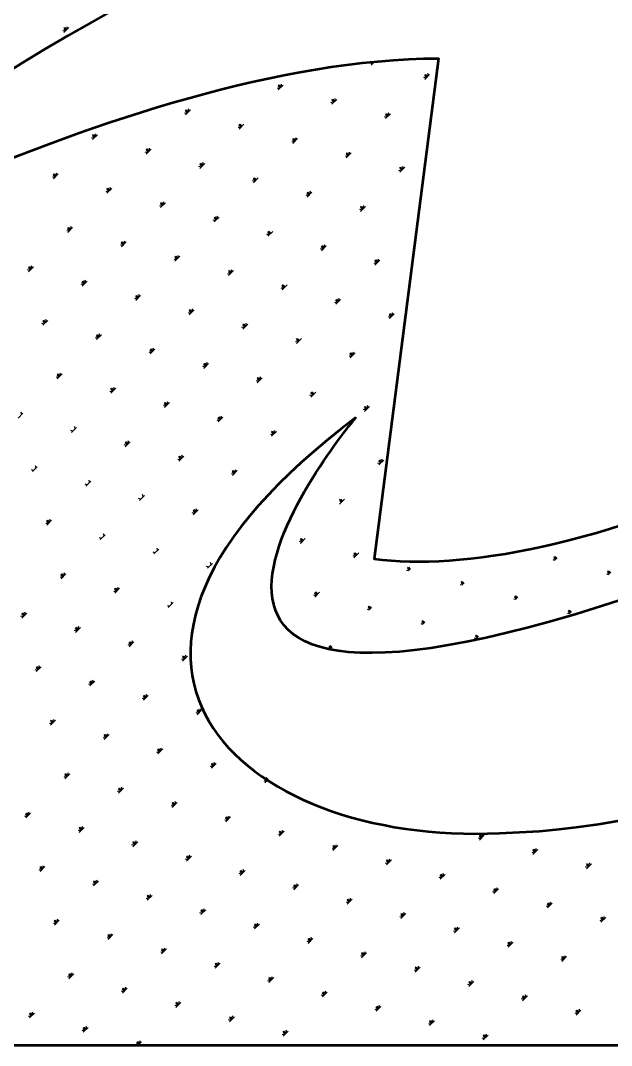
# Model space of a CAD drawing. Extents: x -3102990 to -851544, y -5293060 to -2540151.
# Drawn here: x -2804064 to -2802854, y -2634634 to -2632534 of the extents above; entities that cross this region are included whole.
import ezdxf

# ---------------------------------------------------------------- set-up
doc = ezdxf.new("R2010")
doc.units = 0
doc.header["$LTSCALE"] = 1000
doc.layers.add('PUB_TITLE', color=4, linetype='CONTINUOUS')

msp = doc.modelspace()

# ---------------------------------------------------------------- linework, layer by layer
at = {"layer": 'PUB_TITLE', "color": 4}
for p, q in [((-2803972.94, -2632555.73), (-2803977.33, -2632554.55)), ((-2803971.69, -2632554.47), (-2803975.7, -2632550.45)), ((-2803970.43, -2632553.21), (-2803975.45, -2632548.19)), ((-2803975.45, -2632558.24), (-2803965.41, -2632548.19)), ((-2803969.18, -2632551.96), (-2803973.19, -2632547.94)), ((-2803967.92, -2632550.7), (-2803969.1, -2632546.31)), ((-2803343.71, -2632622.43), (-2803348.1, -2632621.26)), ((-2803346.22, -2632624.95), (-2803339.29, -2632618.01)), ((-2803342.46, -2632621.18), (-2803345.06, -2632618.58)), ((-2803341.2, -2632619.92), (-2803342.77, -2632618.35)), ((-2803339.95, -2632618.67), (-2803340.49, -2632618.13)), ((-2803232.68, -2632650.59), (-2803236.7, -2632646.58)), ((-2803231.43, -2632649.34), (-2803236.45, -2632644.31)), ((-2803236.45, -2632654.36), (-2803226.41, -2632644.31)), ((-2803230.17, -2632648.08), (-2803234.19, -2632644.06)), ((-2803228.92, -2632646.83), (-2803230.09, -2632642.44)), ((-2803531.34, -2632670.87), (-2803536.36, -2632665.85)), ((-2803536.36, -2632675.89), (-2803526.31, -2632665.85)), ((-2803530.08, -2632669.61), (-2803534.1, -2632665.6)), ((-2803528.82, -2632668.36), (-2803530, -2632663.97)), ((-2803233.94, -2632651.85), (-2803238.33, -2632650.67)), ((-2803533.85, -2632673.38), (-2803538.24, -2632672.2)), ((-2803532.59, -2632672.13), (-2803536.61, -2632668.11)), ((-2803424.07, -2632702.79), (-2803428.46, -2632701.62)), ((-2803422.82, -2632701.54), (-2803426.84, -2632697.52)), ((-2803421.56, -2632700.28), (-2803426.58, -2632695.26)), ((-2803426.58, -2632705.31), (-2803416.54, -2632695.26)), ((-2803420.31, -2632699.03), (-2803424.32, -2632695.01)), ((-2803419.05, -2632697.77), (-2803420.23, -2632693.38)), ((-2803723.98, -2632724.33), (-2803728.37, -2632723.15)), ((-2803722.72, -2632723.07), (-2803726.74, -2632719.05)), ((-2803721.47, -2632721.82), (-2803726.49, -2632716.79)), ((-2803726.49, -2632726.84), (-2803716.45, -2632716.79)), ((-2803720.21, -2632720.56), (-2803724.23, -2632716.54)), ((-2803718.96, -2632719.3), (-2803720.13, -2632714.91)), ((-2803313.04, -2632730.95), (-2803317.06, -2632726.94)), ((-2803311.79, -2632729.7), (-2803316.81, -2632724.68)), ((-2803316.81, -2632734.72), (-2803306.77, -2632724.68)), ((-2803310.53, -2632728.44), (-2803314.55, -2632724.42)), ((-2803309.28, -2632727.19), (-2803310.45, -2632722.8)), ((-2803612.95, -2632752.49), (-2803616.97, -2632748.47)), ((-2803611.7, -2632751.23), (-2803616.72, -2632746.21)), ((-2803616.72, -2632756.25), (-2803606.67, -2632746.21)), ((-2803610.44, -2632749.97), (-2803614.46, -2632745.96)), ((-2803314.3, -2632732.21), (-2803318.69, -2632731.03)), ((-2803912.86, -2632774.02), (-2803916.88, -2632770)), ((-2803911.6, -2632772.76), (-2803916.63, -2632767.74)), ((-2803916.63, -2632777.78), (-2803906.58, -2632767.74)), ((-2803910.35, -2632771.51), (-2803914.37, -2632767.49)), ((-2803909.09, -2632770.25), (-2803910.27, -2632765.86)), ((-2803614.21, -2632753.74), (-2803618.6, -2632752.56)), ((-2803914.11, -2632775.27), (-2803918.51, -2632774.1)), ((-2803504.43, -2632783.16), (-2803508.82, -2632781.98)), ((-2803503.18, -2632781.9), (-2803507.2, -2632777.88)), ((-2803501.92, -2632780.64), (-2803506.94, -2632775.62)), ((-2803506.94, -2632785.67), (-2803496.9, -2632775.62)), ((-2803500.67, -2632779.39), (-2803504.68, -2632775.37)), ((-2803499.41, -2632778.13), (-2803500.59, -2632773.74)), ((-2803804.34, -2632804.69), (-2803808.73, -2632803.51)), ((-2803803.08, -2632803.43), (-2803807.1, -2632799.41)), ((-2803801.83, -2632802.18), (-2803806.85, -2632797.15)), ((-2803806.85, -2632807.2), (-2803796.81, -2632797.15)), ((-2803800.57, -2632800.92), (-2803804.59, -2632796.9)), ((-2803799.32, -2632799.66), (-2803800.49, -2632795.27)), ((-2803394.66, -2632812.57), (-2803399.05, -2632811.39)), ((-2803393.4, -2632811.31), (-2803397.42, -2632807.3)), ((-2803392.15, -2632810.06), (-2803397.17, -2632805.04)), ((-2803397.17, -2632815.08), (-2803387.13, -2632805.04)), ((-2803390.89, -2632808.8), (-2803394.91, -2632804.78)), ((-2803389.64, -2632807.55), (-2803390.81, -2632803.16)), ((-2803694.57, -2632834.1), (-2803698.96, -2632832.92)), ((-2803693.31, -2632832.85), (-2803697.33, -2632828.83)), ((-2803692.06, -2632831.59), (-2803697.08, -2632826.57)), ((-2803697.08, -2632836.61), (-2803687.03, -2632826.57)), ((-2803690.8, -2632830.33), (-2803694.82, -2632826.32)), ((-2803689.54, -2632829.08), (-2803690.72, -2632824.69)), ((-2803282.37, -2632839.47), (-2803287.4, -2632834.45)), ((-2803287.4, -2632844.49), (-2803277.35, -2632834.45)), ((-2803281.12, -2632838.22), (-2803285.14, -2632834.2)), ((-2803279.86, -2632836.96), (-2803281.04, -2632832.57)), ((-2803994.47, -2632855.63), (-2803998.87, -2632854.46)), ((-2803993.22, -2632854.38), (-2803997.24, -2632850.36)), ((-2803991.96, -2632853.12), (-2803996.99, -2632848.1)), ((-2803996.99, -2632858.14), (-2803986.94, -2632848.1)), ((-2803990.71, -2632851.87), (-2803994.73, -2632847.85)), ((-2803989.45, -2632850.61), (-2803990.63, -2632846.22)), ((-2803582.28, -2632861), (-2803587.3, -2632855.98)), ((-2803587.3, -2632866.03), (-2803577.26, -2632855.98)), ((-2803581.03, -2632859.75), (-2803585.04, -2632855.73)), ((-2803284.88, -2632841.98), (-2803289.28, -2632840.81)), ((-2803283.63, -2632840.73), (-2803287.65, -2632836.71)), ((-2803882.19, -2632882.54), (-2803887.21, -2632877.51)), ((-2803887.21, -2632887.56), (-2803877.17, -2632877.51)), ((-2803880.93, -2632881.28), (-2803884.95, -2632877.26)), ((-2803879.68, -2632880.02), (-2803880.85, -2632875.63)), ((-2803584.79, -2632863.52), (-2803589.18, -2632862.34)), ((-2803583.54, -2632862.26), (-2803587.56, -2632858.24)), ((-2803884.7, -2632885.05), (-2803889.09, -2632883.87)), ((-2803883.44, -2632883.79), (-2803887.46, -2632879.77)), ((-2803475.02, -2632892.93), (-2803479.41, -2632891.75)), ((-2803473.76, -2632891.67), (-2803477.78, -2632887.66)), ((-2803472.51, -2632890.42), (-2803477.53, -2632885.4)), ((-2803477.53, -2632895.44), (-2803467.49, -2632885.4)), ((-2803471.25, -2632889.16), (-2803475.27, -2632885.14)), ((-2803470, -2632887.91), (-2803471.17, -2632883.52)), ((-2803774.93, -2632914.46), (-2803779.32, -2632913.28)), ((-2803773.67, -2632913.21), (-2803777.69, -2632909.19)), ((-2803772.42, -2632911.95), (-2803777.44, -2632906.93)), ((-2803777.44, -2632916.97), (-2803767.39, -2632906.93)), ((-2803771.16, -2632910.69), (-2803775.18, -2632906.68)), ((-2803769.9, -2632909.44), (-2803771.08, -2632905.05)), ((-2803363.99, -2632921.09), (-2803368.01, -2632917.07)), ((-2803362.73, -2632919.83), (-2803367.76, -2632914.81)), ((-2803367.76, -2632924.85), (-2803357.71, -2632914.81)), ((-2803361.48, -2632918.58), (-2803365.5, -2632914.56)), ((-2803360.22, -2632917.32), (-2803361.4, -2632912.93)), ((-2803663.9, -2632942.62), (-2803667.92, -2632938.6)), ((-2803662.64, -2632941.36), (-2803667.66, -2632936.34)), ((-2803667.66, -2632946.39), (-2803657.62, -2632936.34)), ((-2803661.39, -2632940.11), (-2803665.4, -2632936.09)), ((-2803660.13, -2632938.85), (-2803661.31, -2632934.46)), ((-2803365.25, -2632922.34), (-2803369.64, -2632921.17)), ((-2803963.8, -2632964.15), (-2803967.82, -2632960.13)), ((-2803962.55, -2632962.9), (-2803967.57, -2632957.87)), ((-2803967.57, -2632967.92), (-2803957.53, -2632957.87)), ((-2803961.29, -2632961.64), (-2803965.31, -2632957.62)), ((-2803960.04, -2632960.39), (-2803961.21, -2632955.99)), ((-2803665.15, -2632943.88), (-2803669.54, -2632942.7)), ((-2803965.06, -2632965.41), (-2803969.45, -2632964.23)), ((-2803555.38, -2632973.29), (-2803559.77, -2632972.11)), ((-2803554.12, -2632972.03), (-2803558.14, -2632968.02)), ((-2803552.87, -2632970.78), (-2803557.89, -2632965.76)), ((-2803557.89, -2632975.8), (-2803547.85, -2632965.76)), ((-2803551.61, -2632969.52), (-2803555.63, -2632965.5)), ((-2803855.29, -2632994.82), (-2803859.68, -2632993.64)), ((-2803854.03, -2632993.57), (-2803858.05, -2632989.55)), ((-2803852.78, -2632992.31), (-2803857.8, -2632987.29)), ((-2803857.8, -2632997.33), (-2803847.75, -2632987.29)), ((-2803851.52, -2632991.05), (-2803855.54, -2632987.04)), ((-2803850.26, -2632989.8), (-2803851.44, -2632985.41)), ((-2803445.61, -2633002.7), (-2803450, -2633001.53)), ((-2803444.35, -2633001.45), (-2803448.37, -2632997.43)), ((-2803443.09, -2633000.19), (-2803448.12, -2632995.17)), ((-2803448.12, -2633005.21), (-2803438.07, -2632995.17)), ((-2803441.84, -2632998.94), (-2803445.86, -2632994.92)), ((-2803440.58, -2632997.68), (-2803441.76, -2632993.29)), ((-2803745.51, -2633024.24), (-2803749.9, -2633023.06)), ((-2803744.26, -2633022.98), (-2803748.28, -2633018.96)), ((-2803743, -2633021.72), (-2803748.02, -2633016.7)), ((-2803748.02, -2633026.75), (-2803737.98, -2633016.7)), ((-2803741.75, -2633020.47), (-2803745.76, -2633016.45)), ((-2803740.49, -2633019.21), (-2803741.67, -2633014.82)), ((-2803333.32, -2633029.61), (-2803338.34, -2633024.58)), ((-2803338.34, -2633034.63), (-2803328.3, -2633024.58)), ((-2803332.06, -2633028.35), (-2803336.08, -2633024.33)), ((-2803330.81, -2633027.09), (-2803331.99, -2633022.7)), ((-2804045.42, -2633045.77), (-2804049.81, -2633044.59)), ((-2804044.17, -2633044.51), (-2804048.18, -2633040.49)), ((-2804042.91, -2633043.26), (-2804047.93, -2633038.23)), ((-2804047.93, -2633048.28), (-2804037.89, -2633038.23)), ((-2804041.65, -2633042), (-2804045.67, -2633037.98)), ((-2804040.4, -2633040.75), (-2804041.57, -2633036.35)), ((-2803630.72, -2633048.63), (-2803631.89, -2633044.24)), ((-2803335.83, -2633032.12), (-2803340.22, -2633030.94)), ((-2803334.58, -2633030.86), (-2803338.59, -2633026.84)), ((-2803930.62, -2633070.16), (-2803931.8, -2633065.77)), ((-2803635.74, -2633053.65), (-2803640.13, -2633052.47)), ((-2803634.48, -2633052.39), (-2803638.5, -2633048.38)), ((-2803633.23, -2633051.14), (-2803638.25, -2633046.12)), ((-2803638.25, -2633056.16), (-2803628.21, -2633046.12)), ((-2803631.97, -2633049.88), (-2803635.99, -2633045.86)), ((-2803935.65, -2633075.18), (-2803940.04, -2633074)), ((-2803934.39, -2633073.93), (-2803938.41, -2633069.91)), ((-2803933.14, -2633072.67), (-2803938.16, -2633067.65)), ((-2803938.16, -2633077.69), (-2803928.11, -2633067.65)), ((-2803931.88, -2633071.41), (-2803935.9, -2633067.4)), ((-2803525.97, -2633083.06), (-2803530.36, -2633081.89)), ((-2803524.71, -2633081.81), (-2803528.73, -2633077.79)), ((-2803523.45, -2633080.55), (-2803528.48, -2633075.53)), ((-2803528.48, -2633085.57), (-2803518.43, -2633075.53)), ((-2803522.2, -2633079.3), (-2803526.22, -2633075.28)), ((-2803825.87, -2633104.6), (-2803830.26, -2633103.42)), ((-2803824.62, -2633103.34), (-2803828.64, -2633099.32)), ((-2803823.36, -2633102.08), (-2803828.38, -2633097.06)), ((-2803828.38, -2633107.11), (-2803818.34, -2633097.06)), ((-2803822.11, -2633100.83), (-2803826.12, -2633096.81)), ((-2803820.85, -2633099.57), (-2803822.03, -2633095.18)), ((-2803414.94, -2633111.22), (-2803418.95, -2633107.2)), ((-2803413.68, -2633109.97), (-2803418.7, -2633104.94)), ((-2803418.7, -2633114.99), (-2803408.66, -2633104.94)), ((-2803412.42, -2633108.71), (-2803416.44, -2633104.69)), ((-2803411.17, -2633107.45), (-2803412.35, -2633103.06)), ((-2803714.84, -2633132.75), (-2803718.86, -2633128.74)), ((-2803713.59, -2633131.5), (-2803718.61, -2633126.48)), ((-2803718.61, -2633136.52), (-2803708.57, -2633126.48)), ((-2803712.33, -2633130.24), (-2803716.35, -2633126.22)), ((-2803711.08, -2633128.99), (-2803712.25, -2633124.6)), ((-2803416.19, -2633112.48), (-2803420.58, -2633111.3)), ((-2804014.75, -2633154.29), (-2804018.77, -2633150.27)), ((-2804013.5, -2633153.03), (-2804018.52, -2633148.01)), ((-2804018.52, -2633158.05), (-2804008.47, -2633148.01)), ((-2804012.24, -2633151.77), (-2804016.26, -2633147.76)), ((-2804010.98, -2633150.52), (-2804012.16, -2633146.13)), ((-2803716.1, -2633134.01), (-2803720.49, -2633132.83)), ((-2803306.42, -2633141.89), (-2803310.81, -2633140.71)), ((-2803305.16, -2633140.63), (-2803309.18, -2633136.62)), ((-2803303.91, -2633139.38), (-2803308.93, -2633134.36)), ((-2803308.93, -2633144.4), (-2803298.88, -2633134.36)), ((-2803302.65, -2633138.12), (-2803306.67, -2633134.11)), ((-2803301.39, -2633136.87), (-2803302.57, -2633132.48)), ((-2804016.01, -2633155.54), (-2804020.4, -2633154.36)), ((-2803606.33, -2633163.42), (-2803610.72, -2633162.25)), ((-2803605.07, -2633162.17), (-2803609.09, -2633158.15)), ((-2803603.81, -2633160.91), (-2803608.84, -2633155.89)), ((-2803608.84, -2633165.93), (-2803598.79, -2633155.89)), ((-2803602.56, -2633159.66), (-2803606.58, -2633155.64)), ((-2803601.3, -2633158.4), (-2803602.48, -2633154.01)), ((-2803906.23, -2633184.96), (-2803910.62, -2633183.78)), ((-2803904.98, -2633183.7), (-2803909, -2633179.68)), ((-2803903.72, -2633182.44), (-2803908.74, -2633177.42)), ((-2803908.74, -2633187.47), (-2803898.7, -2633177.42)), ((-2803902.47, -2633181.19), (-2803906.48, -2633177.17)), ((-2803901.21, -2633179.93), (-2803902.39, -2633175.54)), ((-2803496.55, -2633192.84), (-2803500.94, -2633191.66)), ((-2803495.3, -2633191.58), (-2803499.31, -2633187.56)), ((-2803494.04, -2633190.33), (-2803499.06, -2633185.3)), ((-2803499.06, -2633195.35), (-2803489.02, -2633185.3)), ((-2803492.78, -2633189.07), (-2803496.8, -2633185.05)), ((-2803796.46, -2633214.37), (-2803800.85, -2633213.19)), ((-2803795.2, -2633213.11), (-2803799.22, -2633209.1)), ((-2803793.95, -2633211.86), (-2803798.97, -2633206.84)), ((-2803798.97, -2633216.88), (-2803788.93, -2633206.84)), ((-2803792.69, -2633210.6), (-2803796.71, -2633206.58)), ((-2803791.44, -2633209.35), (-2803792.61, -2633204.96)), ((-2803381.75, -2633217.23), (-2803382.93, -2633212.84)), ((-2803681.66, -2633238.76), (-2803682.84, -2633234.37)), ((-2803386.78, -2633222.25), (-2803391.17, -2633221.07)), ((-2803385.52, -2633220.99), (-2803389.54, -2633216.98)), ((-2803384.27, -2633219.74), (-2803389.29, -2633214.72)), ((-2803389.29, -2633224.76), (-2803379.24, -2633214.72)), ((-2803383.01, -2633218.48), (-2803387.03, -2633214.47)), ((-2803686.69, -2633243.78), (-2803691.08, -2633242.61)), ((-2803685.43, -2633242.53), (-2803689.45, -2633238.51)), ((-2803684.17, -2633241.27), (-2803689.2, -2633236.25)), ((-2803689.2, -2633246.29), (-2803679.15, -2633236.25)), ((-2803682.92, -2633240.02), (-2803686.94, -2633236)), ((-2803986.59, -2633265.32), (-2803990.98, -2633264.14)), ((-2803985.34, -2633264.06), (-2803989.36, -2633260.04)), ((-2803984.08, -2633262.8), (-2803989.1, -2633257.78)), ((-2803989.1, -2633267.83), (-2803979.06, -2633257.78)), ((-2803982.83, -2633261.55), (-2803986.84, -2633257.53)), ((-2803981.57, -2633260.29), (-2803982.75, -2633255.9)), ((-2803576.91, -2633273.2), (-2803581.3, -2633272.02)), ((-2803575.66, -2633271.94), (-2803579.67, -2633267.92)), ((-2803574.4, -2633270.69), (-2803579.42, -2633265.66)), ((-2803579.42, -2633275.71), (-2803569.38, -2633265.66)), ((-2803573.14, -2633269.43), (-2803577.16, -2633265.41)), ((-2803571.89, -2633268.17), (-2803573.07, -2633263.78)), ((-2803876.82, -2633294.73), (-2803881.21, -2633293.55)), ((-2803875.56, -2633293.47), (-2803879.58, -2633289.46)), ((-2803874.31, -2633292.22), (-2803879.33, -2633287.2)), ((-2803879.33, -2633297.24), (-2803869.29, -2633287.2)), ((-2803873.05, -2633290.96), (-2803877.07, -2633286.94)), ((-2803871.8, -2633289.71), (-2803872.97, -2633285.32)), ((-2803465.88, -2633301.35), (-2803469.9, -2633297.34)), ((-2803464.63, -2633300.1), (-2803469.65, -2633295.08)), ((-2803469.65, -2633305.12), (-2803459.6, -2633295.08)), ((-2803463.37, -2633298.84), (-2803467.39, -2633294.83)), ((-2803764.53, -2633321.63), (-2803769.56, -2633316.61)), ((-2803769.56, -2633326.65), (-2803759.51, -2633316.61)), ((-2803763.28, -2633320.38), (-2803767.3, -2633316.36)), ((-2803762.02, -2633319.12), (-2803763.2, -2633314.73)), ((-2803467.14, -2633302.61), (-2803471.53, -2633301.43)), ((-2804069.46, -2633348.19), (-2804059.42, -2633338.14)), ((-2804061.93, -2633340.65), (-2804063.11, -2633336.26)), ((-2803767.05, -2633324.14), (-2803771.44, -2633322.97)), ((-2803765.79, -2633322.89), (-2803769.81, -2633318.87)), ((-2803357.36, -2633332.02), (-2803361.75, -2633330.85)), ((-2803356.11, -2633330.77), (-2803360.13, -2633326.75)), ((-2803354.85, -2633329.51), (-2803359.87, -2633324.49)), ((-2803359.87, -2633334.54), (-2803349.83, -2633324.49)), ((-2803353.6, -2633328.26), (-2803357.61, -2633324.24)), ((-2803352.34, -2633327), (-2803353.52, -2633322.61)), ((-2803657.27, -2633353.56), (-2803661.66, -2633352.38)), ((-2803656.02, -2633352.3), (-2803660.03, -2633348.28)), ((-2803654.76, -2633351.05), (-2803659.78, -2633346.02)), ((-2803659.78, -2633356.07), (-2803649.74, -2633346.02)), ((-2803653.5, -2633349.79), (-2803657.52, -2633345.77)), ((-2803652.25, -2633348.53), (-2803653.43, -2633344.14)), ((-2803957.18, -2633375.09), (-2803961.57, -2633373.91)), ((-2803959.69, -2633377.6), (-2803949.65, -2633367.56)), ((-2803952.16, -2633370.07), (-2803953.33, -2633365.68)), ((-2803546.24, -2633381.71), (-2803550.26, -2633377.7)), ((-2803544.99, -2633380.46), (-2803550.01, -2633375.44)), ((-2803550.01, -2633385.48), (-2803539.96, -2633375.44)), ((-2803543.73, -2633379.2), (-2803547.75, -2633375.19)), ((-2803542.48, -2633377.95), (-2803543.65, -2633373.56)), ((-2803846.15, -2633403.25), (-2803850.17, -2633399.23)), ((-2803844.89, -2633401.99), (-2803849.92, -2633396.97)), ((-2803849.92, -2633407.01), (-2803839.87, -2633396.97)), ((-2803843.64, -2633400.74), (-2803847.66, -2633396.72)), ((-2803842.38, -2633399.48), (-2803843.56, -2633395.09)), ((-2803547.5, -2633382.97), (-2803551.89, -2633381.79)), ((-2803847.41, -2633404.5), (-2803851.8, -2633403.33)), ((-2803737.63, -2633433.92), (-2803742.02, -2633432.74)), ((-2803736.38, -2633432.66), (-2803740.39, -2633428.64)), ((-2803735.12, -2633431.41), (-2803740.14, -2633426.38)), ((-2803740.14, -2633436.43), (-2803730.1, -2633426.38)), ((-2803733.86, -2633430.15), (-2803737.88, -2633426.13)), ((-2803732.61, -2633428.89), (-2803733.79, -2633424.5)), ((-2803327.95, -2633441.8), (-2803332.34, -2633440.62)), ((-2803326.69, -2633440.54), (-2803330.71, -2633436.52)), ((-2803325.44, -2633439.29), (-2803330.46, -2633434.26)), ((-2803330.46, -2633444.31), (-2803320.42, -2633434.26)), ((-2803324.18, -2633438.03), (-2803328.2, -2633434.01)), ((-2803322.93, -2633436.78), (-2803324.1, -2633432.38)), ((-2804037.54, -2633455.45), (-2804041.93, -2633454.27)), ((-2804040.05, -2633457.96), (-2804030.01, -2633447.92)), ((-2804032.52, -2633450.43), (-2804033.69, -2633446.04)), ((-2803627.86, -2633463.33), (-2803632.25, -2633462.15)), ((-2803626.6, -2633462.08), (-2803630.62, -2633458.06)), ((-2803625.35, -2633460.82), (-2803630.37, -2633455.8)), ((-2803630.37, -2633465.84), (-2803620.32, -2633455.8)), ((-2803624.09, -2633459.56), (-2803628.11, -2633455.55)), ((-2803622.84, -2633458.31), (-2803624.01, -2633453.92)), ((-2803927.77, -2633484.86), (-2803932.16, -2633483.69)), ((-2803930.28, -2633487.37), (-2803920.23, -2633477.33)), ((-2803922.74, -2633479.84), (-2803923.92, -2633475.45)), ((-2803820.5, -2633516.79), (-2803810.46, -2633506.74)), ((-2803812.97, -2633509.25), (-2803814.15, -2633504.86)), ((-2803817.99, -2633514.28), (-2803822.38, -2633513.1)), ((-2803407.05, -2633520.9), (-2803411.07, -2633516.88)), ((-2803405.8, -2633519.65), (-2803410.82, -2633514.62)), ((-2803410.82, -2633524.67), (-2803400.78, -2633514.62)), ((-2803404.54, -2633518.39), (-2803408.56, -2633514.37)), ((-2803708.22, -2633543.69), (-2803712.61, -2633542.51)), ((-2803706.96, -2633542.44), (-2803710.98, -2633538.42)), ((-2803705.71, -2633541.18), (-2803710.73, -2633536.16)), ((-2803710.73, -2633546.2), (-2803700.68, -2633536.16)), ((-2803704.45, -2633539.92), (-2803708.47, -2633535.91)), ((-2803703.2, -2633538.67), (-2803704.37, -2633534.28)), ((-2804008.13, -2633565.22), (-2804012.52, -2633564.05)), ((-2804006.87, -2633563.97), (-2804010.89, -2633559.95)), ((-2804005.61, -2633562.71), (-2804010.64, -2633557.69)), ((-2804010.64, -2633567.73), (-2804000.59, -2633557.69)), ((-2804004.36, -2633561.46), (-2804008.38, -2633557.44)), ((-2804003.1, -2633560.2), (-2804004.28, -2633555.81)), ((-2803900.86, -2633597.15), (-2803890.82, -2633587.1)), ((-2803893.33, -2633589.61), (-2803894.51, -2633585.22)), ((-2803898.35, -2633594.64), (-2803902.74, -2633593.46)), ((-2803488.67, -2633602.52), (-2803493.06, -2633601.34)), ((-2803487.41, -2633601.26), (-2803491.43, -2633597.24)), ((-2803486.16, -2633600.01), (-2803491.18, -2633594.98)), ((-2803491.18, -2633605.03), (-2803481.14, -2633594.98)), ((-2803484.9, -2633598.75), (-2803488.92, -2633594.73)), ((-2803788.58, -2633624.05), (-2803792.97, -2633622.87)), ((-2803791.09, -2633626.56), (-2803781.04, -2633616.52)), ((-2803783.56, -2633619.03), (-2803784.73, -2633614.64)), ((-2803378.9, -2633631.93), (-2803383.29, -2633630.76)), ((-2803377.64, -2633630.68), (-2803381.66, -2633626.66)), ((-2803376.38, -2633629.42), (-2803381.41, -2633624.4)), ((-2803381.41, -2633634.44), (-2803371.36, -2633624.4)), ((-2803375.13, -2633628.17), (-2803379.15, -2633624.15)), ((-2802966.7, -2633637.3), (-2802971.73, -2633632.28)), ((-2802965.45, -2633636.05), (-2802969.47, -2633632.03)), ((-2803678.8, -2633653.46), (-2803683.19, -2633652.29)), ((-2803681.32, -2633655.98), (-2803671.27, -2633645.93)), ((-2803673.78, -2633648.44), (-2803674.96, -2633644.05)), ((-2803266.61, -2633658.83), (-2803271.63, -2633653.81)), ((-2803265.36, -2633657.58), (-2803269.37, -2633653.56)), ((-2802969.21, -2633639.81), (-2802973.61, -2633638.64)), ((-2802967.96, -2633638.56), (-2802971.98, -2633634.54)), ((-2803978.71, -2633675), (-2803983.1, -2633673.82)), ((-2803977.46, -2633673.74), (-2803981.47, -2633669.72)), ((-2803976.2, -2633672.49), (-2803981.22, -2633667.46)), ((-2803981.22, -2633677.51), (-2803971.18, -2633667.46)), ((-2803974.94, -2633671.23), (-2803978.96, -2633667.21)), ((-2803973.69, -2633669.97), (-2803974.87, -2633665.58)), ((-2803269.12, -2633661.35), (-2803273.51, -2633660.17)), ((-2803267.87, -2633660.09), (-2803271.88, -2633656.07)), ((-2802859.44, -2633669.23), (-2802863.83, -2633668.05)), ((-2802858.18, -2633667.97), (-2802862.2, -2633663.95)), ((-2802856.93, -2633666.72), (-2802861.95, -2633661.69)), ((-2802855.67, -2633665.46), (-2802859.69, -2633661.44)), ((-2803865.17, -2633700.64), (-2803869.19, -2633696.63)), ((-2803863.92, -2633699.39), (-2803865.09, -2633695)), ((-2803159.35, -2633690.76), (-2803163.74, -2633689.58)), ((-2803158.09, -2633689.5), (-2803162.11, -2633685.49)), ((-2803156.84, -2633688.25), (-2803161.86, -2633683.23)), ((-2803155.58, -2633686.99), (-2803159.6, -2633682.97)), ((-2803868.94, -2633704.41), (-2803873.33, -2633703.23)), ((-2803867.68, -2633703.16), (-2803871.7, -2633699.14)), ((-2803866.43, -2633701.9), (-2803871.45, -2633696.88)), ((-2803871.45, -2633706.92), (-2803861.4, -2633696.88)), ((-2803459.26, -2633712.29), (-2803463.65, -2633711.12)), ((-2803458, -2633711.04), (-2803462.02, -2633707.02)), ((-2803456.74, -2633709.78), (-2803461.77, -2633704.76)), ((-2803461.77, -2633714.8), (-2803451.72, -2633704.76)), ((-2803455.49, -2633708.53), (-2803459.51, -2633704.51)), ((-2803048.32, -2633718.92), (-2803052.34, -2633714.9)), ((-2803047.06, -2633717.66), (-2803052.09, -2633712.64)), ((-2803045.81, -2633716.41), (-2803049.83, -2633712.39)), ((-2803759.16, -2633733.82), (-2803763.55, -2633732.65)), ((-2803761.68, -2633736.34), (-2803751.63, -2633726.29)), ((-2803754.14, -2633728.8), (-2803755.32, -2633724.41)), ((-2803348.23, -2633740.45), (-2803352.24, -2633736.43)), ((-2803346.97, -2633739.19), (-2803351.99, -2633734.17)), ((-2803345.72, -2633737.94), (-2803349.73, -2633733.92)), ((-2803049.57, -2633720.17), (-2803053.97, -2633719)), ((-2804059.07, -2633755.36), (-2804063.46, -2633754.18)), ((-2804057.82, -2633754.1), (-2804061.83, -2633750.08)), ((-2804056.56, -2633752.85), (-2804061.58, -2633747.82)), ((-2804061.58, -2633757.87), (-2804051.54, -2633747.82)), ((-2804055.3, -2633751.59), (-2804059.32, -2633747.57)), ((-2804054.05, -2633750.33), (-2804055.23, -2633745.94)), ((-2803349.48, -2633741.71), (-2803353.87, -2633740.53)), ((-2802939.8, -2633749.59), (-2802944.19, -2633748.41)), ((-2802938.54, -2633748.33), (-2802942.56, -2633744.31)), ((-2802937.29, -2633747.08), (-2802942.31, -2633742.05)), ((-2802936.03, -2633745.82), (-2802940.05, -2633741.8)), ((-2803948.04, -2633783.52), (-2803952.06, -2633779.5)), ((-2803946.79, -2633782.26), (-2803951.81, -2633777.24)), ((-2803951.81, -2633787.28), (-2803941.76, -2633777.24)), ((-2803945.53, -2633781), (-2803949.55, -2633776.99)), ((-2803944.28, -2633779.75), (-2803945.45, -2633775.36)), ((-2803239.71, -2633771.12), (-2803244.1, -2633769.94)), ((-2803238.45, -2633769.86), (-2803242.47, -2633765.85)), ((-2803237.2, -2633768.61), (-2803242.22, -2633763.59)), ((-2803235.94, -2633767.35), (-2803239.96, -2633763.33)), ((-2803949.3, -2633784.77), (-2803953.69, -2633783.59)), ((-2803129.93, -2633800.53), (-2803134.33, -2633799.36)), ((-2803128.68, -2633799.28), (-2803132.7, -2633795.26)), ((-2803127.42, -2633798.02), (-2803132.45, -2633793)), ((-2803126.17, -2633796.77), (-2803130.19, -2633792.75)), ((-2803839.52, -2633814.18), (-2803843.91, -2633813.01)), ((-2803838.27, -2633812.93), (-2803842.29, -2633808.91)), ((-2803837.01, -2633811.67), (-2803842.04, -2633806.65)), ((-2803842.04, -2633816.7), (-2803831.99, -2633806.65)), ((-2803835.76, -2633810.42), (-2803839.78, -2633806.4)), ((-2803834.5, -2633809.16), (-2803835.68, -2633804.77)), ((-2803429.84, -2633822.07), (-2803434.23, -2633820.89)), ((-2803428.59, -2633820.81), (-2803432.6, -2633816.79)), ((-2803427.33, -2633819.55), (-2803432.35, -2633814.53)), ((-2803426.08, -2633818.3), (-2803430.09, -2633814.28)), ((-2803729.75, -2633843.6), (-2803734.14, -2633842.42)), ((-2803728.49, -2633842.34), (-2803732.51, -2633838.32)), ((-2803727.24, -2633841.09), (-2803732.26, -2633836.06)), ((-2803732.26, -2633846.11), (-2803722.22, -2633836.06)), ((-2803725.98, -2633839.83), (-2803730, -2633835.81)), ((-2803724.73, -2633838.58), (-2803725.9, -2633834.19)), ((-2804029.66, -2633865.13), (-2804034.05, -2633863.95)), ((-2804028.4, -2633863.88), (-2804032.42, -2633859.86)), ((-2804027.15, -2633862.62), (-2804032.17, -2633857.6)), ((-2804032.17, -2633867.64), (-2804022.12, -2633857.6)), ((-2804025.89, -2633861.36), (-2804029.91, -2633857.35)), ((-2804024.64, -2633860.11), (-2804025.81, -2633855.72)), ((-2803914.86, -2633889.52), (-2803916.04, -2633885.13)), ((-2803919.88, -2633894.54), (-2803924.27, -2633893.37)), ((-2803918.63, -2633893.29), (-2803922.65, -2633889.27)), ((-2803917.37, -2633892.03), (-2803922.4, -2633887.01)), ((-2803922.4, -2633897.06), (-2803912.35, -2633887.01)), ((-2803916.12, -2633890.78), (-2803920.14, -2633886.76)), ((-2803810.11, -2633923.96), (-2803814.5, -2633922.78)), ((-2803808.85, -2633922.7), (-2803812.87, -2633918.68)), ((-2803807.6, -2633921.45), (-2803812.62, -2633916.42)), ((-2803812.62, -2633926.47), (-2803802.58, -2633916.42)), ((-2803806.34, -2633920.19), (-2803810.36, -2633916.17)), ((-2803805.09, -2633918.94), (-2803806.26, -2633914.55)), ((-2803699.08, -2633952.12), (-2803703.1, -2633948.1)), ((-2803697.82, -2633950.86), (-2803702.85, -2633945.84)), ((-2803702.85, -2633955.88), (-2803692.8, -2633945.84)), ((-2803696.57, -2633949.61), (-2803700.59, -2633945.59)), ((-2803695.31, -2633948.35), (-2803696.49, -2633943.96)), ((-2803998.99, -2633973.65), (-2804003.01, -2633969.63)), ((-2803997.73, -2633972.39), (-2804002.76, -2633967.37)), ((-2804002.76, -2633977.42), (-2803992.71, -2633967.37)), ((-2803996.48, -2633971.14), (-2804000.5, -2633967.12)), ((-2803995.22, -2633969.88), (-2803996.4, -2633965.49)), ((-2803700.34, -2633953.37), (-2803704.73, -2633952.2)), ((-2804000.24, -2633974.9), (-2804004.63, -2633973.73)), ((-2803890.47, -2634004.32), (-2803894.86, -2634003.14)), ((-2803889.21, -2634003.06), (-2803893.23, -2633999.04)), ((-2803887.96, -2634001.81), (-2803892.98, -2633996.78)), ((-2803892.98, -2634006.83), (-2803882.94, -2633996.78)), ((-2803886.7, -2634000.55), (-2803890.72, -2633996.53)), ((-2803885.45, -2633999.3), (-2803886.62, -2633994.91)), ((-2803780.7, -2634033.73), (-2803785.09, -2634032.56)), ((-2803779.44, -2634032.48), (-2803783.46, -2634028.46)), ((-2803778.19, -2634031.22), (-2803783.21, -2634026.2)), ((-2803783.21, -2634036.24), (-2803773.16, -2634026.2)), ((-2803776.93, -2634029.97), (-2803780.95, -2634025.95)), ((-2803775.67, -2634028.71), (-2803776.85, -2634024.32)), ((-2803665.9, -2634058.12), (-2803667.08, -2634053.73)), ((-2803670.92, -2634063.15), (-2803675.31, -2634061.97)), ((-2803669.67, -2634061.89), (-2803673.68, -2634057.87)), ((-2803668.41, -2634060.63), (-2803673.43, -2634055.61)), ((-2803673.43, -2634065.66), (-2803663.39, -2634055.61)), ((-2803667.16, -2634059.38), (-2803671.17, -2634055.36)), ((-2803970.83, -2634084.68), (-2803975.22, -2634083.5)), ((-2803969.57, -2634083.42), (-2803973.59, -2634079.4)), ((-2803968.32, -2634082.17), (-2803973.34, -2634077.14)), ((-2803973.34, -2634087.19), (-2803963.3, -2634077.14)), ((-2803967.06, -2634080.91), (-2803971.08, -2634076.89)), ((-2803965.81, -2634079.66), (-2803966.98, -2634075.27)), ((-2803561.15, -2634092.56), (-2803565.54, -2634091.38)), ((-2803559.89, -2634091.3), (-2803563.91, -2634087.29)), ((-2803558.64, -2634090.05), (-2803563.66, -2634085.03)), ((-2803563.66, -2634095.07), (-2803558.76, -2634090.17)), ((-2803557.38, -2634088.79), (-2803561.4, -2634084.78)), ((-2803861.06, -2634114.09), (-2803865.45, -2634112.92)), ((-2803859.8, -2634112.84), (-2803863.82, -2634108.82)), ((-2803858.55, -2634111.58), (-2803863.57, -2634106.56)), ((-2803863.57, -2634116.6), (-2803853.52, -2634106.56)), ((-2803857.29, -2634110.33), (-2803861.31, -2634106.31)), ((-2803856.03, -2634109.07), (-2803857.21, -2634104.68)), ((-2803748.77, -2634141), (-2803753.79, -2634135.97)), ((-2803753.79, -2634146.02), (-2803743.75, -2634135.97)), ((-2803747.52, -2634139.74), (-2803751.53, -2634135.72)), ((-2803746.26, -2634138.48), (-2803747.44, -2634134.09)), ((-2804048.68, -2634162.53), (-2804053.7, -2634157.5)), ((-2804053.7, -2634167.55), (-2804043.66, -2634157.5)), ((-2804047.42, -2634161.27), (-2804051.44, -2634157.25)), ((-2804046.17, -2634160.02), (-2804047.34, -2634155.63)), ((-2803751.28, -2634143.51), (-2803755.67, -2634142.33)), ((-2803750.03, -2634142.25), (-2803754.04, -2634138.23)), ((-2804051.19, -2634165.04), (-2804055.58, -2634163.86)), ((-2804049.93, -2634163.78), (-2804053.95, -2634159.77)), ((-2803641.51, -2634172.92), (-2803645.9, -2634171.74)), ((-2803640.25, -2634171.66), (-2803644.27, -2634167.65)), ((-2803639, -2634170.41), (-2803644.02, -2634165.39)), ((-2803644.02, -2634175.43), (-2803633.97, -2634165.39)), ((-2803637.74, -2634169.15), (-2803641.76, -2634165.14)), ((-2803636.49, -2634167.9), (-2803637.66, -2634163.51)), ((-2803941.42, -2634194.45), (-2803945.81, -2634193.28)), ((-2803940.16, -2634193.2), (-2803944.18, -2634189.18)), ((-2803938.91, -2634191.94), (-2803943.93, -2634186.92)), ((-2803943.93, -2634196.96), (-2803933.88, -2634186.92)), ((-2803937.65, -2634190.69), (-2803941.67, -2634186.67)), ((-2803936.39, -2634189.43), (-2803937.57, -2634185.04)), ((-2803530.48, -2634201.08), (-2803534.5, -2634197.06)), ((-2803529.22, -2634199.82), (-2803534.25, -2634194.8)), ((-2803534.25, -2634204.85), (-2803524.2, -2634194.8)), ((-2803527.97, -2634198.57), (-2803531.99, -2634194.55)), ((-2803526.71, -2634197.31), (-2803527.89, -2634192.92)), ((-2803830.39, -2634222.61), (-2803834.4, -2634218.59)), ((-2803829.13, -2634221.36), (-2803834.15, -2634216.33)), ((-2803834.15, -2634226.38), (-2803824.11, -2634216.33)), ((-2803827.88, -2634220.1), (-2803831.89, -2634216.08)), ((-2803826.62, -2634218.84), (-2803827.8, -2634214.45)), ((-2803531.73, -2634202.33), (-2803536.13, -2634201.16)), ((-2803122.05, -2634210.22), (-2803126.44, -2634209.04)), ((-2803120.8, -2634208.96), (-2803124.82, -2634204.94)), ((-2803119.54, -2634207.7), (-2803124.56, -2634202.68)), ((-2803124.56, -2634212.73), (-2803114.52, -2634202.68)), ((-2803118.29, -2634206.45), (-2803122.3, -2634202.43)), ((-2803117.03, -2634205.19), (-2803118.21, -2634200.8)), ((-2803831.64, -2634223.87), (-2803836.03, -2634222.69)), ((-2803421.96, -2634231.75), (-2803426.35, -2634230.57)), ((-2803420.71, -2634230.49), (-2803424.72, -2634226.47)), ((-2803419.45, -2634229.24), (-2803424.47, -2634224.21)), ((-2803424.47, -2634234.26), (-2803414.43, -2634224.21)), ((-2803418.19, -2634227.98), (-2803422.21, -2634223.96)), ((-2803416.94, -2634226.73), (-2803418.11, -2634222.33)), ((-2803012.28, -2634239.63), (-2803016.67, -2634238.45)), ((-2803011.02, -2634238.37), (-2803015.04, -2634234.36)), ((-2803009.77, -2634237.12), (-2803014.79, -2634232.1)), ((-2803014.79, -2634242.14), (-2803004.75, -2634232.1)), ((-2803008.51, -2634235.86), (-2803012.53, -2634231.84)), ((-2803007.26, -2634234.61), (-2803008.43, -2634230.22)), ((-2803721.87, -2634253.28), (-2803726.26, -2634252.1)), ((-2803720.61, -2634252.02), (-2803724.63, -2634248.01)), ((-2803719.36, -2634250.77), (-2803724.38, -2634245.75)), ((-2803724.38, -2634255.79), (-2803714.33, -2634245.75)), ((-2803718.1, -2634249.51), (-2803722.12, -2634245.5)), ((-2803716.85, -2634248.26), (-2803718.02, -2634243.87)), ((-2803312.19, -2634261.16), (-2803316.58, -2634259.98)), ((-2803310.93, -2634259.91), (-2803314.95, -2634255.89)), ((-2803309.68, -2634258.65), (-2803314.7, -2634253.63)), ((-2803314.7, -2634263.67), (-2803304.65, -2634253.63)), ((-2803308.42, -2634257.39), (-2803312.44, -2634253.38)), ((-2803307.16, -2634256.14), (-2803308.34, -2634251.75)), ((-2802901.25, -2634267.79), (-2802905.27, -2634263.77)), ((-2802899.99, -2634266.53), (-2802905.02, -2634261.51)), ((-2802905.02, -2634271.55), (-2802894.97, -2634261.51)), ((-2802898.74, -2634265.28), (-2802902.76, -2634261.26)), ((-2802897.48, -2634264.02), (-2802898.66, -2634259.63)), ((-2804021.78, -2634274.81), (-2804026.17, -2634273.64)), ((-2804020.52, -2634273.56), (-2804024.54, -2634269.54)), ((-2804019.27, -2634272.3), (-2804024.29, -2634267.28)), ((-2804024.29, -2634277.32), (-2804014.24, -2634267.28)), ((-2804018.01, -2634271.05), (-2804022.03, -2634267.03)), ((-2804016.75, -2634269.79), (-2804017.93, -2634265.4)), ((-2803612.09, -2634282.69), (-2803616.49, -2634281.52)), ((-2803610.84, -2634281.44), (-2803614.86, -2634277.42)), ((-2803609.58, -2634280.18), (-2803614.61, -2634275.16)), ((-2803614.61, -2634285.21), (-2803604.56, -2634275.16)), ((-2803608.33, -2634278.93), (-2803612.35, -2634274.91)), ((-2803607.07, -2634277.67), (-2803608.25, -2634273.28)), ((-2803199.9, -2634288.06), (-2803204.92, -2634283.04)), ((-2803204.92, -2634293.09), (-2803194.88, -2634283.04)), ((-2803198.65, -2634286.81), (-2803202.66, -2634282.79)), ((-2803197.39, -2634285.55), (-2803198.57, -2634281.16)), ((-2802902.51, -2634269.04), (-2802906.9, -2634267.87)), ((-2803912, -2634304.23), (-2803916.39, -2634303.05)), ((-2803910.75, -2634302.97), (-2803914.76, -2634298.95)), ((-2803909.49, -2634301.72), (-2803914.51, -2634296.69)), ((-2803914.51, -2634306.74), (-2803904.47, -2634296.69)), ((-2803908.24, -2634300.46), (-2803912.25, -2634296.44)), ((-2803906.98, -2634299.2), (-2803908.16, -2634294.81)), ((-2803499.81, -2634309.6), (-2803504.83, -2634304.57)), ((-2803504.83, -2634314.62), (-2803494.79, -2634304.57)), ((-2803498.55, -2634308.34), (-2803502.57, -2634304.32)), ((-2803497.3, -2634307.09), (-2803498.47, -2634302.69)), ((-2803202.41, -2634290.58), (-2803206.8, -2634289.4)), ((-2803201.16, -2634289.32), (-2803205.18, -2634285.3)), ((-2803799.72, -2634331.13), (-2803804.74, -2634326.11)), ((-2803804.74, -2634336.15), (-2803794.69, -2634326.11)), ((-2803798.46, -2634329.87), (-2803802.48, -2634325.86)), ((-2803797.21, -2634328.62), (-2803798.38, -2634324.23)), ((-2803502.32, -2634312.11), (-2803506.71, -2634310.93)), ((-2803501.07, -2634310.85), (-2803505.08, -2634306.83)), ((-2803092.64, -2634319.99), (-2803097.03, -2634318.81)), ((-2803091.38, -2634318.73), (-2803095.4, -2634314.72)), ((-2803090.13, -2634317.48), (-2803095.15, -2634312.46)), ((-2803095.15, -2634322.5), (-2803085.11, -2634312.46)), ((-2803088.87, -2634316.22), (-2803092.89, -2634312.2)), ((-2803087.62, -2634314.97), (-2803088.79, -2634310.58)), ((-2803802.23, -2634333.64), (-2803806.62, -2634332.46)), ((-2803800.97, -2634332.38), (-2803804.99, -2634328.37)), ((-2803392.55, -2634341.52), (-2803396.94, -2634340.35)), ((-2803391.29, -2634340.27), (-2803395.31, -2634336.25)), ((-2803390.04, -2634339.01), (-2803395.06, -2634333.99)), ((-2803395.06, -2634344.03), (-2803385.01, -2634333.99)), ((-2803388.78, -2634337.75), (-2803392.8, -2634333.74)), ((-2803387.52, -2634336.5), (-2803388.7, -2634332.11)), ((-2802981.61, -2634348.15), (-2802985.63, -2634344.13)), ((-2802980.35, -2634346.89), (-2802985.38, -2634341.87)), ((-2802985.38, -2634351.91), (-2802975.33, -2634341.87)), ((-2802979.1, -2634345.64), (-2802983.12, -2634341.62)), ((-2802977.84, -2634344.38), (-2802979.02, -2634339.99)), ((-2803692.45, -2634363.05), (-2803696.85, -2634361.88)), ((-2803691.2, -2634361.8), (-2803695.22, -2634357.78)), ((-2803689.94, -2634360.54), (-2803694.97, -2634355.52)), ((-2803694.97, -2634365.57), (-2803684.92, -2634355.52)), ((-2803688.69, -2634359.29), (-2803692.71, -2634355.27)), ((-2803687.43, -2634358.03), (-2803688.61, -2634353.64)), ((-2803281.52, -2634369.68), (-2803285.54, -2634365.66)), ((-2803280.26, -2634368.42), (-2803285.28, -2634363.4)), ((-2803285.28, -2634373.45), (-2803275.24, -2634363.4)), ((-2803279.01, -2634367.17), (-2803283.02, -2634363.15)), ((-2803277.75, -2634365.91), (-2803278.93, -2634361.52)), ((-2802982.87, -2634349.4), (-2802987.26, -2634348.23)), ((-2803992.36, -2634384.59), (-2803996.75, -2634383.41)), ((-2803991.11, -2634383.33), (-2803995.12, -2634379.31)), ((-2803989.85, -2634382.08), (-2803994.87, -2634377.05)), ((-2803994.87, -2634387.1), (-2803984.83, -2634377.05)), ((-2803988.6, -2634380.82), (-2803992.61, -2634376.8)), ((-2803987.34, -2634379.56), (-2803988.52, -2634375.17)), ((-2803581.43, -2634391.21), (-2803585.44, -2634387.19)), ((-2803580.17, -2634389.96), (-2803585.19, -2634384.93)), ((-2803585.19, -2634394.98), (-2803575.15, -2634384.93)), ((-2803578.91, -2634388.7), (-2803582.93, -2634384.68)), ((-2803577.66, -2634387.45), (-2803578.84, -2634383.05)), ((-2803282.77, -2634370.94), (-2803287.16, -2634369.76)), ((-2802873.09, -2634378.82), (-2802877.48, -2634377.64)), ((-2802871.84, -2634377.56), (-2802875.85, -2634373.54)), ((-2802870.58, -2634376.31), (-2802875.6, -2634371.28)), ((-2802875.6, -2634381.33), (-2802865.56, -2634371.28)), ((-2802869.32, -2634375.05), (-2802873.34, -2634371.03)), ((-2802868.07, -2634373.79), (-2802869.25, -2634369.4)), ((-2803881.33, -2634412.74), (-2803885.35, -2634408.73)), ((-2803880.08, -2634411.49), (-2803885.1, -2634406.47)), ((-2803885.1, -2634416.51), (-2803875.05, -2634406.47)), ((-2803878.82, -2634410.23), (-2803882.84, -2634406.22)), ((-2803877.57, -2634408.98), (-2803878.74, -2634404.59)), ((-2803582.68, -2634392.47), (-2803587.07, -2634391.29)), ((-2803173, -2634400.35), (-2803177.39, -2634399.17)), ((-2803171.74, -2634399.09), (-2803175.76, -2634395.08)), ((-2803170.49, -2634397.84), (-2803175.51, -2634392.82)), ((-2803175.51, -2634402.86), (-2803165.47, -2634392.82)), ((-2803169.23, -2634396.58), (-2803173.25, -2634392.56)), ((-2803167.98, -2634395.33), (-2803169.15, -2634390.94)), ((-2803882.59, -2634414), (-2803886.98, -2634412.82)), ((-2803472.91, -2634421.88), (-2803477.3, -2634420.71)), ((-2803471.65, -2634420.63), (-2803475.67, -2634416.61)), ((-2803470.4, -2634419.37), (-2803475.42, -2634414.35)), ((-2803475.42, -2634424.39), (-2803465.37, -2634414.35)), ((-2803469.14, -2634418.11), (-2803473.16, -2634414.1)), ((-2803467.88, -2634416.86), (-2803469.06, -2634412.47)), ((-2803063.23, -2634429.76), (-2803067.62, -2634428.59)), ((-2803061.97, -2634428.51), (-2803065.99, -2634424.49)), ((-2803060.71, -2634427.25), (-2803065.74, -2634422.23)), ((-2803065.74, -2634432.27), (-2803055.69, -2634422.23)), ((-2803059.46, -2634426), (-2803063.48, -2634421.98)), ((-2803058.2, -2634424.74), (-2803059.38, -2634420.35)), ((-2803772.81, -2634443.41), (-2803777.21, -2634442.24)), ((-2803771.56, -2634442.16), (-2803775.58, -2634438.14)), ((-2803770.3, -2634440.9), (-2803775.33, -2634435.88)), ((-2803775.33, -2634445.93), (-2803765.28, -2634435.88)), ((-2803769.05, -2634439.65), (-2803773.07, -2634435.63)), ((-2803767.79, -2634438.39), (-2803768.97, -2634434)), ((-2803363.13, -2634451.3), (-2803367.52, -2634450.12)), ((-2803361.88, -2634450.04), (-2803365.9, -2634446.02)), ((-2803360.62, -2634448.78), (-2803365.64, -2634443.76)), ((-2803365.64, -2634453.81), (-2803355.6, -2634443.76)), ((-2803359.37, -2634447.53), (-2803363.38, -2634443.51)), ((-2803358.11, -2634446.27), (-2803359.29, -2634441.88)), ((-2802950.94, -2634456.67), (-2802955.96, -2634451.64)), ((-2802955.96, -2634461.69), (-2802945.92, -2634451.64)), ((-2802949.68, -2634455.41), (-2802953.7, -2634451.39)), ((-2802948.43, -2634454.15), (-2802949.61, -2634449.76)), ((-2803663.04, -2634472.83), (-2803667.43, -2634471.65)), ((-2803661.79, -2634471.57), (-2803665.8, -2634467.55)), ((-2803660.53, -2634470.32), (-2803665.55, -2634465.29)), ((-2803665.55, -2634475.34), (-2803655.51, -2634465.29)), ((-2803659.27, -2634469.06), (-2803663.29, -2634465.04)), ((-2803658.02, -2634467.81), (-2803659.2, -2634463.41)), ((-2803250.85, -2634478.2), (-2803255.87, -2634473.18)), ((-2803255.87, -2634483.22), (-2803245.83, -2634473.18)), ((-2803249.59, -2634476.94), (-2803253.61, -2634472.92)), ((-2803248.34, -2634475.69), (-2803249.51, -2634471.3)), ((-2802953.45, -2634459.18), (-2802957.84, -2634458)), ((-2802952.2, -2634457.92), (-2802956.21, -2634453.9)), ((-2803962.95, -2634494.36), (-2803967.34, -2634493.18)), ((-2803961.69, -2634493.1), (-2803965.71, -2634489.09)), ((-2803960.44, -2634491.85), (-2803965.46, -2634486.83)), ((-2803965.46, -2634496.87), (-2803955.42, -2634486.83)), ((-2803959.18, -2634490.59), (-2803963.2, -2634486.58)), ((-2803957.93, -2634489.34), (-2803959.1, -2634484.95)), ((-2803550.76, -2634499.73), (-2803555.78, -2634494.71)), ((-2803555.78, -2634504.75), (-2803545.73, -2634494.71)), ((-2803549.5, -2634498.47), (-2803553.52, -2634494.46)), ((-2803548.24, -2634497.22), (-2803549.42, -2634492.83)), ((-2803253.36, -2634480.71), (-2803257.75, -2634479.53)), ((-2803252.1, -2634479.45), (-2803256.12, -2634475.44)), ((-2803848.15, -2634518.75), (-2803849.33, -2634514.36)), ((-2803553.27, -2634502.24), (-2803557.66, -2634501.07)), ((-2803552.01, -2634500.99), (-2803556.03, -2634496.97)), ((-2803143.59, -2634510.12), (-2803147.98, -2634508.95)), ((-2803142.33, -2634508.87), (-2803146.35, -2634504.85)), ((-2803141.07, -2634507.61), (-2803146.1, -2634502.59)), ((-2803146.1, -2634512.63), (-2803136.05, -2634502.59)), ((-2803139.82, -2634506.36), (-2803143.84, -2634502.34)), ((-2803138.56, -2634505.1), (-2803139.74, -2634500.71)), ((-2803853.17, -2634523.77), (-2803857.57, -2634522.6)), ((-2803851.92, -2634522.52), (-2803855.94, -2634518.5)), ((-2803850.66, -2634521.26), (-2803855.69, -2634516.24)), ((-2803855.69, -2634526.29), (-2803845.64, -2634516.24)), ((-2803849.41, -2634520.01), (-2803853.43, -2634515.99)), ((-2803443.49, -2634531.66), (-2803447.88, -2634530.48)), ((-2803442.24, -2634530.4), (-2803446.26, -2634526.38)), ((-2803440.98, -2634529.14), (-2803446, -2634524.12)), ((-2803446, -2634534.17), (-2803435.96, -2634524.12)), ((-2803439.73, -2634527.89), (-2803443.74, -2634523.87)), ((-2803438.47, -2634526.63), (-2803439.65, -2634522.24)), ((-2803032.56, -2634538.28), (-2803036.57, -2634534.26)), ((-2803031.3, -2634537.03), (-2803036.32, -2634532)), ((-2803036.32, -2634542.05), (-2803026.28, -2634532)), ((-2803030.04, -2634535.77), (-2803034.06, -2634531.75)), ((-2803028.79, -2634534.51), (-2803029.97, -2634530.12)), ((-2803743.4, -2634553.19), (-2803747.79, -2634552.01)), ((-2803742.15, -2634551.93), (-2803746.16, -2634547.91)), ((-2803740.89, -2634550.68), (-2803745.91, -2634545.65)), ((-2803745.91, -2634555.7), (-2803735.87, -2634545.65)), ((-2803739.63, -2634549.42), (-2803743.65, -2634545.4)), ((-2803738.38, -2634548.17), (-2803739.56, -2634543.77)), ((-2803332.46, -2634559.81), (-2803336.48, -2634555.8)), ((-2803331.21, -2634558.56), (-2803336.23, -2634553.54)), ((-2803336.23, -2634563.58), (-2803326.19, -2634553.54)), ((-2803329.95, -2634557.3), (-2803333.97, -2634553.28)), ((-2803328.7, -2634556.05), (-2803329.87, -2634551.66)), ((-2803033.81, -2634539.54), (-2803038.2, -2634538.36)), ((-2804043.31, -2634574.72), (-2804047.7, -2634573.54)), ((-2804042.05, -2634573.46), (-2804046.07, -2634569.45)), ((-2804040.8, -2634572.21), (-2804045.82, -2634567.19)), ((-2804045.82, -2634577.23), (-2804035.78, -2634567.19)), ((-2804039.54, -2634570.95), (-2804043.56, -2634566.94)), ((-2804038.29, -2634569.7), (-2804039.46, -2634565.31)), ((-2803632.37, -2634581.35), (-2803636.39, -2634577.33)), ((-2803631.12, -2634580.09), (-2803636.14, -2634575.07)), ((-2803636.14, -2634585.11), (-2803626.09, -2634575.07)), ((-2803629.86, -2634578.83), (-2803633.88, -2634574.82)), ((-2803628.6, -2634577.58), (-2803629.78, -2634573.19)), ((-2803333.72, -2634561.07), (-2803338.11, -2634559.89)), ((-2802924.04, -2634568.95), (-2802928.43, -2634567.77)), ((-2802922.78, -2634567.7), (-2802926.8, -2634563.68)), ((-2802921.53, -2634566.44), (-2802926.55, -2634561.42)), ((-2802926.55, -2634571.46), (-2802916.5, -2634561.42)), ((-2802920.27, -2634565.18), (-2802924.29, -2634561.17)), ((-2802919.02, -2634563.93), (-2802920.19, -2634559.54)), ((-2803932.28, -2634602.88), (-2803936.3, -2634598.86)), ((-2803931.02, -2634601.62), (-2803936.05, -2634596.6)), ((-2803936.05, -2634606.65), (-2803926, -2634596.6)), ((-2803929.77, -2634600.37), (-2803933.79, -2634596.35)), ((-2803928.51, -2634599.11), (-2803929.69, -2634594.72)), ((-2803633.63, -2634582.6), (-2803638.02, -2634581.43)), ((-2803223.95, -2634590.48), (-2803228.34, -2634589.31)), ((-2803222.69, -2634589.23), (-2803226.71, -2634585.21)), ((-2803221.43, -2634587.97), (-2803226.46, -2634582.95)), ((-2803226.46, -2634592.99), (-2803216.41, -2634582.95)), ((-2803220.18, -2634586.72), (-2803224.2, -2634582.7)), ((-2803218.92, -2634585.46), (-2803220.1, -2634581.07)), ((-2803933.53, -2634604.13), (-2803937.93, -2634602.96)), ((-2803523.85, -2634612.02), (-2803528.24, -2634610.84)), ((-2803522.6, -2634610.76), (-2803526.62, -2634606.74)), ((-2803521.34, -2634609.5), (-2803526.36, -2634604.48)), ((-2803526.36, -2634614.53), (-2803516.32, -2634604.48)), ((-2803520.09, -2634608.25), (-2803524.1, -2634604.23)), ((-2803518.83, -2634606.99), (-2803520.01, -2634602.6)), ((-2803114.17, -2634619.9), (-2803118.56, -2634618.72)), ((-2803112.92, -2634618.64), (-2803116.93, -2634614.62)), ((-2803111.66, -2634617.39), (-2803116.68, -2634612.36)), ((-2803116.68, -2634622.41), (-2803106.64, -2634612.36)), ((-2803110.4, -2634616.13), (-2803114.42, -2634612.11)), ((-2803109.15, -2634614.87), (-2803110.33, -2634610.48)), ((-2803823.76, -2634633.55), (-2803828.15, -2634632.37)), ((-2803822.51, -2634632.29), (-2803826.52, -2634628.27)), ((-2803821.25, -2634631.04), (-2803826.27, -2634626.01)), ((-2803819.99, -2634629.78), (-2803824.01, -2634625.76)), ((-2803823.91, -2634633.7), (-2803816.23, -2634626.01)), ((-2803818.74, -2634628.53), (-2803819.92, -2634624.13)), ((-2803414.28, -2634633.7), (-2803414.33, -2634633.64)), ((-2803409.78, -2634633.7), (-2803410.23, -2634632.02))]:
    msp.add_line(p, q, dxfattribs=at)
at = {"layer": 'PUB_TITLE', "color": 4, "lineweight": 53}
for points, knots in [([(-2804577.63, -2632971.78), (-2804577.63, -2632262.3), (-2804577.63, -2631549.22), (-2804577.63, -2631549.22), (-2804577.63, -2631405.88), (-2804460.35, -2631288.58), (-2804316.97, -2631288.58), (-2804316.97, -2631288.58), (-2801493.19, -2631288.58), (-2801493.19, -2631288.58), (-2801349.84, -2631288.58), (-2801232.54, -2631405.88), (-2801232.54, -2631549.22), (-2801232.54, -2631549.22), (-2801232.54, -2632124.88), (-2801232.54, -2632756.37)], [6.4974833, 6.4974833, 6.4974833, 6.4974833, 7, 7, 7, 8, 8, 8, 9, 9, 9, 10, 10, 10, 10.4515092, 10.4515092, 10.4515092, 10.4515092]), ([(-2801681.24, -2632011.83), (-2801681.24, -2632011.83), (-2800928.15, -2632132.77), (-2801527.92, -2633012.77), (-2802311.54, -2633348.41), (-2801758.65, -2632960.97), (-2801395.39, -2632231.98), (-2802351, -2632469.86), (-2802351, -2632469.86), (-2802494.75, -2633433.22), (-2802494.75, -2633433.22), (-2802882.04, -2633614.07), (-2803160.1, -2633659.29), (-2803339.83, -2633636.67), (-2803339.83, -2633636.67), (-2803208, -2632611.16), (-2803208, -2632611.16), (-2803861.03, -2632614.2), (-2804708.43, -2633118.76), (-2804817.71, -2633161.86), (-2803939.28, -2632432.6), (-2802761.02, -2631838.41), (-2801681.24, -2632011.83)], [0, 0, 0, 0, 0, 1, 1, 1, 2, 2, 2, 3, 3, 3, 4, 4, 4, 5, 5, 5, 6, 6, 6, 7, 7, 7, 7]), ([(-2803377.4, -2633347.23), (-2803377.4, -2633347.23), (-2804022.29, -2634111.17), (-2802819.09, -2633716.12), (-2801923.52, -2633430.87), (-2801127.34, -2632746.33), (-2801088.73, -2632547.75), (-2801088.73, -2632547.75), (-2801194.25, -2632959.49), (-2801442.81, -2633296.75), (-2801469.17, -2633380.54), (-2802208.04, -2634176.77), (-2803083.13, -2634198.48), (-2803615.91, -2634224.11), (-2804040.69, -2633844.54), (-2803377.4, -2633347.23)], [0, 0, 0, 0, 1, 1, 1, 2, 2, 2, 3, 3, 3, 4, 4, 4, 5, 5, 5, 5]), ([(-2801232.54, -2632935.58), (-2801232.54, -2633649.94), (-2801232.54, -2634373.02), (-2801232.54, -2634373.02), (-2801232.54, -2634516.38), (-2801349.84, -2634633.7), (-2801493.19, -2634633.7), (-2801493.19, -2634633.7), (-2804316.97, -2634633.7), (-2804316.97, -2634633.7), (-2804460.35, -2634633.7), (-2804577.63, -2634516.38), (-2804577.63, -2634373.02), (-2804577.63, -2634373.02), (-2804577.63, -2633719.15), (-2804577.63, -2633040.7)], [2.4939707, 2.4939707, 2.4939707, 2.4939707, 3, 3, 3, 4, 4, 4, 5, 5, 5, 6, 6, 6, 6.4812039, 6.4812039, 6.4812039, 6.4812039])]:
    msp.add_open_spline(points, degree=3, knots=knots, dxfattribs=at)

doc.saveas('drawing.dxf')
